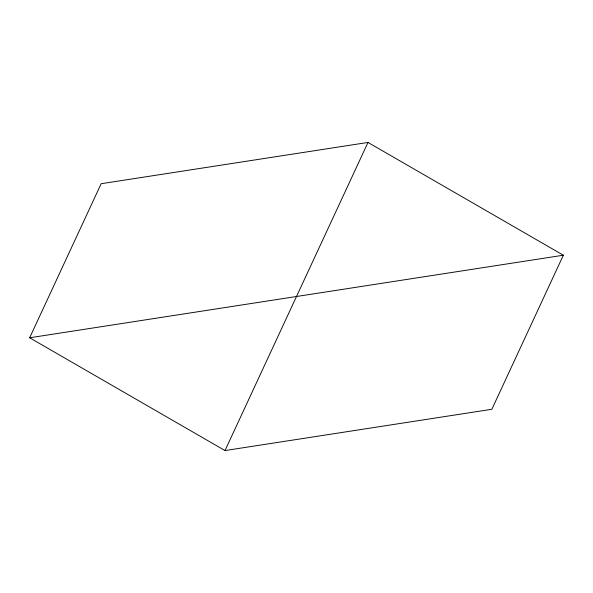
<?xml version="1.0" encoding="UTF-8"?>
<svg xmlns="http://www.w3.org/2000/svg" width="593" height="593" viewBox="0 0 593 593"><rect width="100%" height="100%" fill="white"/><g stroke="black" fill="none" stroke-linecap="round" stroke-linejoin="round"><path stroke-width="0.89" d="M29.65 337.78L101.151 183.719L368.001 142.439L563.35 255.22L491.849 409.281L224.999 450.561L29.65 337.78L563.35 255.22M224.999 450.561L368.001 142.439"/></g></svg>
